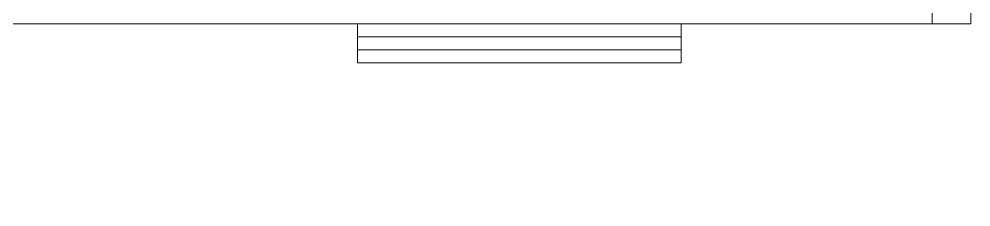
# Model space of a CAD drawing. Header units: millimetres. Extents: x -108 to 351, y -17 to 192.
# Drawn here: x 46.54 to 75.95, y 33.95 to 39.75 of the extents above; entities that cross this region are included whole.
import ezdxf

# ---------------------------------------------------------------- set-up
doc = ezdxf.new("R2010")
doc.units = ezdxf.units.MM
doc.layers.add('lan', color=7, linetype='Continuous', lineweight=15)

# ---------------------------------------------------------------- blocks, each defined once
blk = doc.blocks.new('lt dasar')
blk.add_lwpolyline([(75.95, 39.6), (43.9, 39.6), (43.9, 33.95)])
at = {"layer": 'lan'}
for p, q in [((75.95, 39.6), (75.95, 55.45)), ((74.75, 42.65), (74.75, 39.6)), ((57, 39.6), (57, 38.4)), ((67, 39.6), (67, 38.4)), ((57, 39.2), (67, 39.2)), ((57, 38.8), (67, 38.8)), ((67, 38.4), (57, 38.4))]:
    blk.add_line(p, q, dxfattribs=at)

msp = doc.modelspace()

# ---------------------------------------------------------------- block references
at = {"layer": 'lan'}
msp.add_blockref('lt dasar', (0, 0), dxfattribs=at)

doc.saveas('drawing.dxf')
